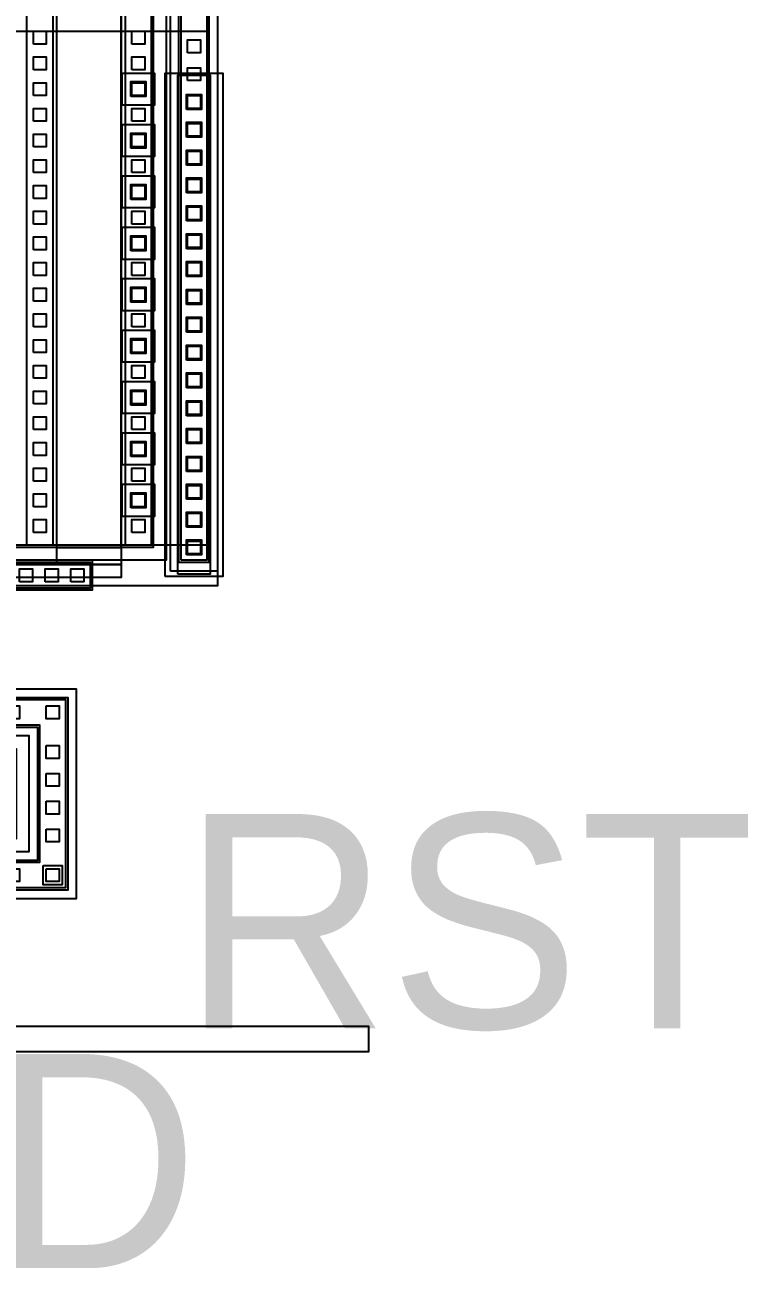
# Model space of a CAD drawing. Extents: x -12 to 83, y -61 to 46.
# Drawn here: x 48.8 to 82.5, y -61.3 to -3.2 of the extents above; entities that cross this region are included whole.
import ezdxf

# ---------------------------------------------------------------- set-up
doc = ezdxf.new("R2010")
doc.units = 0
for name, color, linetype in [('L10D0', 1, 'CONTINUOUS'), ('L20D0', 4, 'CONTINUOUS'), ('L23D0', 5, 'CONTINUOUS'), ('L24D0', 7, 'CONTINUOUS'), ('L34D0', 2, 'CONTINUOUS'), ('L35D0', 3, 'CONTINUOUS'), ('L36D0', 11, 'CONTINUOUS'), ('L37D0', 10, 'CONTINUOUS'), ('L47D0', 9, 'CONTINUOUS'), ('L54D0', 8, 'CONTINUOUS'), ('L5D0', 6, 'CONTINUOUS')]:
    doc.layers.add(name, color=color, linetype=linetype)

# ---------------------------------------------------------------- blocks, each defined once
blk = doc.blocks.new('APS2_llaveP')
at = {"layer": 'L10D0'}
for points in [[(-6.2, -0.7), (-6.2, 8.3), (2.8, 8.3), (2.8, 0.7), (1.4, 0.7), (1.4, 6.9), (-4.8, 6.9), (-4.8, 0.7), (2.8, 0.7), (2.8, -0.7)], [(-3.2, 2.3), (-3.2, 5.3), (-0.2, 5.3), (-0.2, 2.3)], [(6.9, -5), (6.9, -3.6), (7.5, -3.6), (7.5, -2.4), (6.9, -2.4), (6.9, -1), (8.3, -1), (8.3, -5)], [(7.5, -2.7), (7.5, -2.4), (6.9, -2.4), (6.9, -1), (8.3, -1), (8.3, -2.7)], [(6.9, -5), (6.9, -3.6), (7.5, -3.6), (7.5, -3.3), (8.3, -3.3), (8.3, -5)], [(-2.6, -5), (-2.6, -3.6), (-1.2, -3.6), (-1.2, -4.2), (-0.9, -4.2), (-0.9, -5)], [(-2.6, -5), (-2.6, -3.6), (-1.2, -3.6), (-1.2, -4.2), (0, -4.2), (0, -3.6), (1.4, -3.6), (1.4, -5)], [(-0.3, -5), (-0.3, -4.2), (0, -4.2), (0, -3.6), (1.4, -3.6), (1.4, -5)], [(9.5, -5), (9.5, -3.6), (10.9, -3.6), (10.9, -5)]]:
    blk.add_lwpolyline(points, close=True, dxfattribs=at)
at = {"layer": 'L20D0'}
for points in [[(-1.3, -2.85), (-1.3, -1.45), (0.1, -1.45), (0.1, -2.85)], [(9.05, -3), (9.05, -1.6), (10.45, -1.6), (10.45, -3)], [(-0.9, -3.4), (-0.9, -2.85), (-0.3, -2.85), (-0.3, -3.4)], [(6.7, -3.3), (6.7, -2.7), (7.5, -2.7), (7.5, -3.3)], [(7.5, -3.3), (7.5, -2.7), (8.3, -2.7), (8.3, -3.3)], [(8.3, -3.3), (8.3, -2.7), (9.1, -2.7), (9.1, -3.3)], [(-0.9, -4.2), (-0.9, -3.4), (-0.3, -3.4), (-0.3, -4.2)], [(9.1, -3.3), (9.1, -3), (9.6, -3), (9.6, -3.3)], [(-0.9, -5), (-0.9, -4.2), (-0.3, -4.2), (-0.3, -5)], [(-0.9, -5.8), (-0.9, -5), (-0.3, -5), (-0.3, -5.8)]]:
    blk.add_lwpolyline(points, close=True, dxfattribs=at)
at = {"layer": 'L23D0'}
for points in [[(-3.6, 1.9), (-3.6, 5.7), (0.2, 5.7), (0.2, 1.9)], [(-3.2, -5.6), (-3.2, -3), (2, -3), (2, -5.6)], [(9.1, -5.4), (9.1, -3.2), (11.3, -3.2), (11.3, -5.4)]]:
    blk.add_lwpolyline(points, close=True, dxfattribs=at)
at = {"layer": 'L24D0'}
for points in [[(-6.6, -1.1), (-6.6, 8.7), (3.2, 8.7), (3.2, 1.1), (1, 1.1), (1, 6.5), (-4.4, 6.5), (-4.4, 1.1), (3.2, 1.1), (3.2, -1.1)], [(6.3, -5.6), (6.3, -0.4), (8.9, -0.4), (8.9, -5.6)]]:
    blk.add_lwpolyline(points, close=True, dxfattribs=at)
at = {"layer": 'L34D0'}
for points in [[(-5.8, 7.3), (-5.8, 7.9), (-5.2, 7.9), (-5.2, 7.3)], [(-3.95, 7.3), (-3.95, 7.9), (-3.35, 7.9), (-3.35, 7.3)], [(-2.65, 7.3), (-2.65, 7.9), (-2.05, 7.9), (-2.05, 7.3)], [(-1.35, 7.3), (-1.35, 7.9), (-0.75, 7.9), (-0.75, 7.3)], [(-0.05, 7.3), (-0.05, 7.9), (0.55, 7.9), (0.55, 7.3)], [(1.8, 7.3), (1.8, 7.9), (2.4, 7.9), (2.4, 7.3)], [(-5.8, 5.45), (-5.8, 6.05), (-5.2, 6.05), (-5.2, 5.45)], [(1.8, 5.45), (1.8, 6.05), (2.4, 6.05), (2.4, 5.45)], [(-5.8, 4.15), (-5.8, 4.75), (-5.2, 4.75), (-5.2, 4.15)], [(-2.65, 4.15), (-2.65, 4.75), (-2.05, 4.75), (-2.05, 4.15)], [(-1.35, 4.15), (-1.35, 4.75), (-0.75, 4.75), (-0.75, 4.15)], [(1.8, 4.15), (1.8, 4.75), (2.4, 4.75), (2.4, 4.15)], [(-5.8, 2.85), (-5.8, 3.45), (-5.2, 3.45), (-5.2, 2.85)], [(-2.65, 2.85), (-2.65, 3.45), (-2.05, 3.45), (-2.05, 2.85)], [(-1.35, 2.85), (-1.35, 3.45), (-0.75, 3.45), (-0.75, 2.85)], [(1.8, 2.85), (1.8, 3.45), (2.4, 3.45), (2.4, 2.85)], [(-5.8, 1.55), (-5.8, 2.15), (-5.2, 2.15), (-5.2, 1.55)], [(1.8, 1.55), (1.8, 2.15), (2.4, 2.15), (2.4, 1.55)], [(-5.8, -0.3), (-5.8, 0.3), (-5.2, 0.3), (-5.2, -0.3)], [(-3.95, -0.3), (-3.95, 0.3), (-3.35, 0.3), (-3.35, -0.3)], [(-2.65, -0.3), (-2.65, 0.3), (-2.05, 0.3), (-2.05, -0.3)], [(-1.35, -0.3), (-1.35, 0.3), (-0.75, 0.3), (-0.75, -0.3)], [(-0.05, -0.3), (-0.05, 0.3), (0.55, 0.3), (0.55, -0.3)], [(1.8, -0.3), (1.8, 0.3), (2.4, 0.3), (2.4, -0.3)], [(7.3, -2), (7.3, -1.4), (7.9, -1.4), (7.9, -2)], [(-0.9, -2.45), (-0.9, -1.85), (-0.3, -1.85), (-0.3, -2.45)], [(9.45, -2.6), (9.45, -2), (10.05, -2), (10.05, -2.6)], [(-2.2, -4.6), (-2.2, -4), (-1.6, -4), (-1.6, -4.6)], [(0.4, -4.6), (0.4, -4), (1, -4), (1, -4.6)], [(7.3, -4.6), (7.3, -4), (7.9, -4), (7.9, -4.6)], [(9.9, -4.6), (9.9, -4), (10.5, -4), (10.5, -4.6)]]:
    blk.add_lwpolyline(points, close=True, dxfattribs=at)
at = {"layer": 'L35D0'}
for points in [[(-6.1, -0.6), (-6.1, 8.2), (2.7, 8.2), (2.7, 0.6), (1.5, 0.6), (1.5, 7), (-4.9, 7), (-4.9, 0.6), (2.7, 0.6), (2.7, -0.6)], [(1.65, 7.15), (1.65, 8.05), (2.55, 8.05), (2.55, 7.15)], [(-3.3, 2.2), (-3.3, 5.4), (-0.1, 5.4), (-0.1, 2.2)], [(-3.1, 3.7), (-3.1, 5.2), (-1.6, 5.2), (-1.6, 3.7)], [(-1.8, 3.7), (-1.8, 5.2), (-0.3, 5.2), (-0.3, 3.7)], [(-3.1, 2.4), (-3.1, 3.9), (-1.6, 3.9), (-1.6, 2.4)], [(-1.8, 2.4), (-1.8, 3.9), (-0.3, 3.9), (-0.3, 2.4)], [(6.85, -2.45), (6.85, -0.95), (8.35, -0.95), (8.35, -2.45)], [(7, -2.3), (7, -1.1), (8.2, -1.1), (8.2, -2.3)], [(-1.35, -2.9), (-1.35, -1.4), (0.15, -1.4), (0.15, -2.9)], [(-1.2, -2.75), (-1.2, -1.55), (0, -1.55), (0, -2.75)], [(7.15, -2.15), (7.15, -1.25), (8.05, -1.25), (8.05, -2.15)], [(9.15, -2.9), (9.15, -1.7), (10.35, -1.7), (10.35, -2.9)], [(9.3, -2.75), (9.3, -1.85), (10.2, -1.85), (10.2, -2.75)], [(-2.5, -4.9), (-2.5, -3.7), (-1.3, -3.7), (-1.3, -4.9)], [(-2.35, -4.75), (-2.35, -3.85), (-1.45, -3.85), (-1.45, -4.75)], [(0.1, -4.9), (0.1, -3.7), (1.3, -3.7), (1.3, -4.9)], [(0.1, -4.9), (0.1, -3.7), (10.8, -3.7), (10.8, -4.9)], [(7, -4.9), (7, -3.7), (8.2, -3.7), (8.2, -4.9)], [(9.6, -4.9), (9.6, -3.7), (10.8, -3.7), (10.8, -4.9)], [(9.75, -4.75), (9.75, -3.85), (10.65, -3.85), (10.65, -4.75)]]:
    blk.add_lwpolyline(points, close=True, dxfattribs=at)
at = {"layer": 'L36D0'}
for points in [[(-2.7, 4.1), (-2.7, 4.8), (-2, 4.8), (-2, 4.1)], [(-1.4, 4.1), (-1.4, 4.8), (-0.7, 4.8), (-0.7, 4.1)], [(-2.7, 2.8), (-2.7, 3.5), (-2, 3.5), (-2, 2.8)], [(-1.4, 2.8), (-1.4, 3.5), (-0.7, 3.5), (-0.7, 2.8)], [(7.25, -2.05), (7.25, -1.35), (7.95, -1.35), (7.95, -2.05)], [(-0.95, -2.5), (-0.95, -1.8), (-0.25, -1.8), (-0.25, -2.5)]]:
    blk.add_lwpolyline(points, close=True, dxfattribs=at)
at = {"layer": 'L37D0'}
for points in [[(-3.1, 3.7), (-3.1, 5.2), (-1.6, 5.2), (-1.6, 3.7)], [(-1.8, 3.7), (-1.8, 5.2), (-0.3, 5.2), (-0.3, 3.7)], [(-3.1, 2.4), (-3.1, 3.9), (-1.6, 3.9), (-1.6, 2.4)], [(-1.8, 2.4), (-1.8, 3.9), (-0.3, 3.9), (-0.3, 2.4)], [(-1.2, -2.5), (-1.2, 4), (0, 4), (0, -2.5)], [(-1.2, -2.3), (-1.2, -1.1), (8.2, -1.1), (8.2, -2.3)], [(6.85, -2.45), (6.85, -0.95), (8.35, -0.95), (8.35, -2.45)], [(-1.35, -2.9), (-1.35, -1.4), (0.15, -1.4), (0.15, -2.9)]]:
    blk.add_lwpolyline(points, close=True, dxfattribs=at)
at = {"layer": 'L47D0'}
blk.add_lwpolyline([(-3.8, 1.7), (-3.8, 5.9), (0.4, 5.9), (0.4, 1.7)], close=True, dxfattribs=at)
at = {"layer": 'L5D0'}
for points in [[(-3.7, 1.8), (-3.7, 5.8), (0.3, 5.8), (0.3, 1.8)], [(5.1, -6.8), (5.1, 0.8), (10.1, 0.8), (10.1, -6.8)], [(10.1, -6.8), (10.1, 0.8), (12.7, 0.8), (12.7, -6.8)]]:
    blk.add_lwpolyline(points, close=True, dxfattribs=at)

msp = doc.modelspace()

# ---------------------------------------------------------------- linework, layer by layer
at = {"layer": 'L10D0'}
for points in [[(55.95, -28.35), (55.95, 23.05), (57.35, 23.05), (57.35, -28.35)], [(16.55, -27.65), (16.55, 22.35), (54.75, 22.35), (54.75, -27.65)], [(53.25, -27.65), (53.25, 22.35), (54.75, 22.35), (54.75, -27.65)]]:
    msp.add_lwpolyline(points, close=True, dxfattribs=at)
at = {"layer": 'L20D0'}
for points in [[(50.25, -27.65), (50.25, 22.35), (53.25, 22.35), (53.25, -27.65)], [(50.25, -28.45), (50.25, -27.65), (53.25, -27.65), (53.25, -28.45)], [(18.05, -29.65), (18.05, -28.25), (51.9, -28.25), (51.9, -29.65)], [(18.05, -29.05), (18.05, -28.45), (53.25, -28.45), (53.25, -29.05)]]:
    msp.add_lwpolyline(points, close=True, dxfattribs=at)
at = {"layer": 'L23D0'}
msp.add_lwpolyline([(55.55, -28.75), (55.55, 23.45), (57.75, 23.45), (57.75, -28.75)], close=True, dxfattribs=at)
at = {"layer": 'L24D0'}
msp.add_lwpolyline([(15.95, -28.25), (15.95, 22.95), (55.35, 22.95), (55.35, -28.25)], close=True, dxfattribs=at)
at = {"layer": 'L34D0'}
for points in [[(49.15, -4.15), (49.15, -3.55), (49.75, -3.55), (49.75, -4.15)], [(53.75, -4.15), (53.75, -3.55), (54.35, -3.55), (54.35, -4.15)], [(56.35, -4.55), (56.35, -3.95), (56.95, -3.95), (56.95, -4.55)], [(49.15, -5.35), (49.15, -4.75), (49.75, -4.75), (49.75, -5.35)], [(53.75, -5.35), (53.75, -4.75), (54.35, -4.75), (54.35, -5.35)], [(56.35, -5.85), (56.35, -5.25), (56.95, -5.25), (56.95, -5.85)], [(49.15, -6.55), (49.15, -5.95), (49.75, -5.95), (49.75, -6.55)], [(53.75, -6.55), (53.75, -5.95), (54.35, -5.95), (54.35, -6.55)], [(56.35, -7.15), (56.35, -6.55), (56.95, -6.55), (56.95, -7.15)], [(49.15, -7.75), (49.15, -7.15), (49.75, -7.15), (49.75, -7.75)], [(53.75, -7.75), (53.75, -7.15), (54.35, -7.15), (54.35, -7.75)], [(56.35, -8.45), (56.35, -7.85), (56.95, -7.85), (56.95, -8.45)], [(49.15, -8.95), (49.15, -8.35), (49.75, -8.35), (49.75, -8.95)], [(53.75, -8.95), (53.75, -8.35), (54.35, -8.35), (54.35, -8.95)], [(56.35, -9.75), (56.35, -9.15), (56.95, -9.15), (56.95, -9.75)], [(49.15, -10.15), (49.15, -9.55), (49.75, -9.55), (49.75, -10.15)], [(53.75, -10.15), (53.75, -9.55), (54.35, -9.55), (54.35, -10.15)], [(49.15, -11.35), (49.15, -10.75), (49.75, -10.75), (49.75, -11.35)], [(53.75, -11.35), (53.75, -10.75), (54.35, -10.75), (54.35, -11.35)], [(56.35, -11.05), (56.35, -10.45), (56.95, -10.45), (56.95, -11.05)], [(49.15, -12.55), (49.15, -11.95), (49.75, -11.95), (49.75, -12.55)], [(53.75, -12.55), (53.75, -11.95), (54.35, -11.95), (54.35, -12.55)], [(56.35, -12.35), (56.35, -11.75), (56.95, -11.75), (56.95, -12.35)], [(49.15, -13.75), (49.15, -13.15), (49.75, -13.15), (49.75, -13.75)], [(53.75, -13.75), (53.75, -13.15), (54.35, -13.15), (54.35, -13.75)], [(56.35, -13.65), (56.35, -13.05), (56.95, -13.05), (56.95, -13.65)], [(49.15, -14.95), (49.15, -14.35), (49.75, -14.35), (49.75, -14.95)], [(53.75, -14.95), (53.75, -14.35), (54.35, -14.35), (54.35, -14.95)], [(56.35, -14.95), (56.35, -14.35), (56.95, -14.35), (56.95, -14.95)], [(49.15, -16.15), (49.15, -15.55), (49.75, -15.55), (49.75, -16.15)], [(53.75, -16.15), (53.75, -15.55), (54.35, -15.55), (54.35, -16.15)], [(56.35, -16.25), (56.35, -15.65), (56.95, -15.65), (56.95, -16.25)], [(49.15, -17.35), (49.15, -16.75), (49.75, -16.75), (49.75, -17.35)], [(53.75, -17.35), (53.75, -16.75), (54.35, -16.75), (54.35, -17.35)], [(56.35, -17.55), (56.35, -16.95), (56.95, -16.95), (56.95, -17.55)], [(49.15, -18.55), (49.15, -17.95), (49.75, -17.95), (49.75, -18.55)], [(53.75, -18.55), (53.75, -17.95), (54.35, -17.95), (54.35, -18.55)], [(56.35, -18.85), (56.35, -18.25), (56.95, -18.25), (56.95, -18.85)], [(49.15, -19.75), (49.15, -19.15), (49.75, -19.15), (49.75, -19.75)], [(53.75, -19.75), (53.75, -19.15), (54.35, -19.15), (54.35, -19.75)], [(56.35, -20.15), (56.35, -19.55), (56.95, -19.55), (56.95, -20.15)], [(49.15, -20.95), (49.15, -20.35), (49.75, -20.35), (49.75, -20.95)], [(53.75, -20.95), (53.75, -20.35), (54.35, -20.35), (54.35, -20.95)], [(56.35, -21.45), (56.35, -20.85), (56.95, -20.85), (56.95, -21.45)], [(49.15, -22.15), (49.15, -21.55), (49.75, -21.55), (49.75, -22.15)], [(53.75, -22.15), (53.75, -21.55), (54.35, -21.55), (54.35, -22.15)], [(56.35, -22.75), (56.35, -22.15), (56.95, -22.15), (56.95, -22.75)], [(49.15, -23.35), (49.15, -22.75), (49.75, -22.75), (49.75, -23.35)], [(53.75, -23.35), (53.75, -22.75), (54.35, -22.75), (54.35, -23.35)], [(56.35, -24.05), (56.35, -23.45), (56.95, -23.45), (56.95, -24.05)], [(49.15, -24.55), (49.15, -23.95), (49.75, -23.95), (49.75, -24.55)], [(53.75, -24.55), (53.75, -23.95), (54.35, -23.95), (54.35, -24.55)], [(56.35, -25.35), (56.35, -24.75), (56.95, -24.75), (56.95, -25.35)], [(49.15, -25.75), (49.15, -25.15), (49.75, -25.15), (49.75, -25.75)], [(53.75, -25.75), (53.75, -25.15), (54.35, -25.15), (54.35, -25.75)], [(56.35, -26.65), (56.35, -26.05), (56.95, -26.05), (56.95, -26.65)], [(49.15, -26.95), (49.15, -26.35), (49.75, -26.35), (49.75, -26.95)], [(53.75, -26.95), (53.75, -26.35), (54.35, -26.35), (54.35, -26.95)], [(56.35, -27.95), (56.35, -27.35), (56.95, -27.35), (56.95, -27.95)], [(48.5, -29.25), (48.5, -28.65), (49.1, -28.65), (49.1, -29.25)], [(49.7, -29.25), (49.7, -28.65), (50.3, -28.65), (50.3, -29.25)], [(50.9, -29.25), (50.9, -28.65), (51.5, -28.65), (51.5, -29.25)]]:
    msp.add_lwpolyline(points, close=True, dxfattribs=at)
at = {"layer": 'L35D0'}
for points in [[(56.05, -28.25), (56.05, 22.95), (57.25, 22.95), (57.25, -28.25)], [(48.85, -27.55), (48.85, 22.25), (50.05, 22.25), (50.05, -27.55)], [(53.45, -27.55), (53.45, 22.25), (54.65, 22.25), (54.65, -27.55)], [(53.3, -7), (53.3, -5.5), (54.8, -5.5), (54.8, -7)], [(55.9, -28.9), (55.9, -5.6), (57.4, -5.6), (57.4, -28.9)], [(53.3, -9.4), (53.3, -7.9), (54.8, -7.9), (54.8, -9.4)], [(53.3, -11.8), (53.3, -10.3), (54.8, -10.3), (54.8, -11.8)], [(53.3, -14.2), (53.3, -12.7), (54.8, -12.7), (54.8, -14.2)], [(53.3, -16.6), (53.3, -15.1), (54.8, -15.1), (54.8, -16.6)], [(53.3, -19), (53.3, -17.5), (54.8, -17.5), (54.8, -19)], [(53.3, -21.4), (53.3, -19.9), (54.8, -19.9), (54.8, -21.4)], [(53.3, -23.8), (53.3, -22.3), (54.8, -22.3), (54.8, -23.8)], [(53.3, -26.2), (53.3, -24.7), (54.8, -24.7), (54.8, -26.2)], [(18.15, -29.55), (18.15, -28.35), (51.8, -28.35), (51.8, -29.55)], [(39.55, -51.2), (39.55, -50), (64.8, -50), (64.8, -51.2)]]:
    msp.add_lwpolyline(points, close=True, dxfattribs=at)
at = {"layer": 'L36D0'}
for points in [[(53.7, -6.6), (53.7, -5.9), (54.4, -5.9), (54.4, -6.6)], [(56.3, -7.2), (56.3, -6.5), (57, -6.5), (57, -7.2)], [(56.3, -8.5), (56.3, -7.8), (57, -7.8), (57, -8.5)], [(53.7, -9), (53.7, -8.3), (54.4, -8.3), (54.4, -9)], [(56.3, -9.8), (56.3, -9.1), (57, -9.1), (57, -9.8)], [(56.3, -11.1), (56.3, -10.4), (57, -10.4), (57, -11.1)], [(53.7, -11.4), (53.7, -10.7), (54.4, -10.7), (54.4, -11.4)], [(56.3, -12.4), (56.3, -11.7), (57, -11.7), (57, -12.4)], [(53.7, -13.8), (53.7, -13.1), (54.4, -13.1), (54.4, -13.8)], [(56.3, -13.7), (56.3, -13), (57, -13), (57, -13.7)], [(56.3, -15), (56.3, -14.3), (57, -14.3), (57, -15)], [(53.7, -16.2), (53.7, -15.5), (54.4, -15.5), (54.4, -16.2)], [(56.3, -16.3), (56.3, -15.6), (57, -15.6), (57, -16.3)], [(56.3, -17.6), (56.3, -16.9), (57, -16.9), (57, -17.6)], [(53.7, -18.6), (53.7, -17.9), (54.4, -17.9), (54.4, -18.6)], [(56.3, -18.9), (56.3, -18.2), (57, -18.2), (57, -18.9)], [(56.3, -20.2), (56.3, -19.5), (57, -19.5), (57, -20.2)], [(53.7, -21), (53.7, -20.3), (54.4, -20.3), (54.4, -21)], [(56.3, -21.5), (56.3, -20.8), (57, -20.8), (57, -21.5)], [(56.3, -22.8), (56.3, -22.1), (57, -22.1), (57, -22.8)], [(53.7, -23.4), (53.7, -22.7), (54.4, -22.7), (54.4, -23.4)], [(56.3, -24.1), (56.3, -23.4), (57, -23.4), (57, -24.1)], [(56.3, -25.4), (56.3, -24.7), (57, -24.7), (57, -25.4)], [(53.7, -25.8), (53.7, -25.1), (54.4, -25.1), (54.4, -25.8)], [(56.3, -26.7), (56.3, -26), (57, -26), (57, -26.7)], [(56.3, -28), (56.3, -27.3), (57, -27.3), (57, -28)]]:
    msp.add_lwpolyline(points, close=True, dxfattribs=at)
at = {"layer": 'L37D0'}
for points in [[(14.05, -27.55), (14.05, -3.55), (57.25, -3.55), (57.25, -27.55)], [(53.3, -7), (53.3, -5.5), (54.8, -5.5), (54.8, -7)], [(55.3, -29), (55.3, -5.5), (58, -5.5), (58, -29)], [(55.9, -28.9), (55.9, -5.6), (57.4, -5.6), (57.4, -28.9)], [(53.3, -9.4), (53.3, -7.9), (54.8, -7.9), (54.8, -9.4)], [(53.3, -11.8), (53.3, -10.3), (54.8, -10.3), (54.8, -11.8)], [(53.3, -14.2), (53.3, -12.7), (54.8, -12.7), (54.8, -14.2)], [(53.3, -16.6), (53.3, -15.1), (54.8, -15.1), (54.8, -16.6)], [(53.3, -19), (53.3, -17.5), (54.8, -17.5), (54.8, -19)], [(53.3, -21.4), (53.3, -19.9), (54.8, -19.9), (54.8, -21.4)], [(53.3, -23.8), (53.3, -22.3), (54.8, -22.3), (54.8, -23.8)], [(53.3, -26.2), (53.3, -24.7), (54.8, -24.7), (54.8, -26.2)]]:
    msp.add_lwpolyline(points, close=True, dxfattribs=at)
at = {"layer": 'L5D0'}
msp.add_lwpolyline([(14.75, -29.45), (14.75, 24.15), (57.75, 24.15), (57.75, -29.45)], close=True, dxfattribs=at)

# ---------------------------------------------------------------- block references
at = {"rotation": 270}
msp.add_blockref('APS2_llaveP', (42.45, -40.85), dxfattribs=at)

# ---------------------------------------------------------------- texts
at = {"layer": 'L54D0'}
for s, p in [('RST', (56.1, -50.1)), ('VDD', (28.65, -61.3))]:
    msp.add_text(s, height=10, dxfattribs=at).set_placement(p)

doc.saveas('drawing.dxf')
